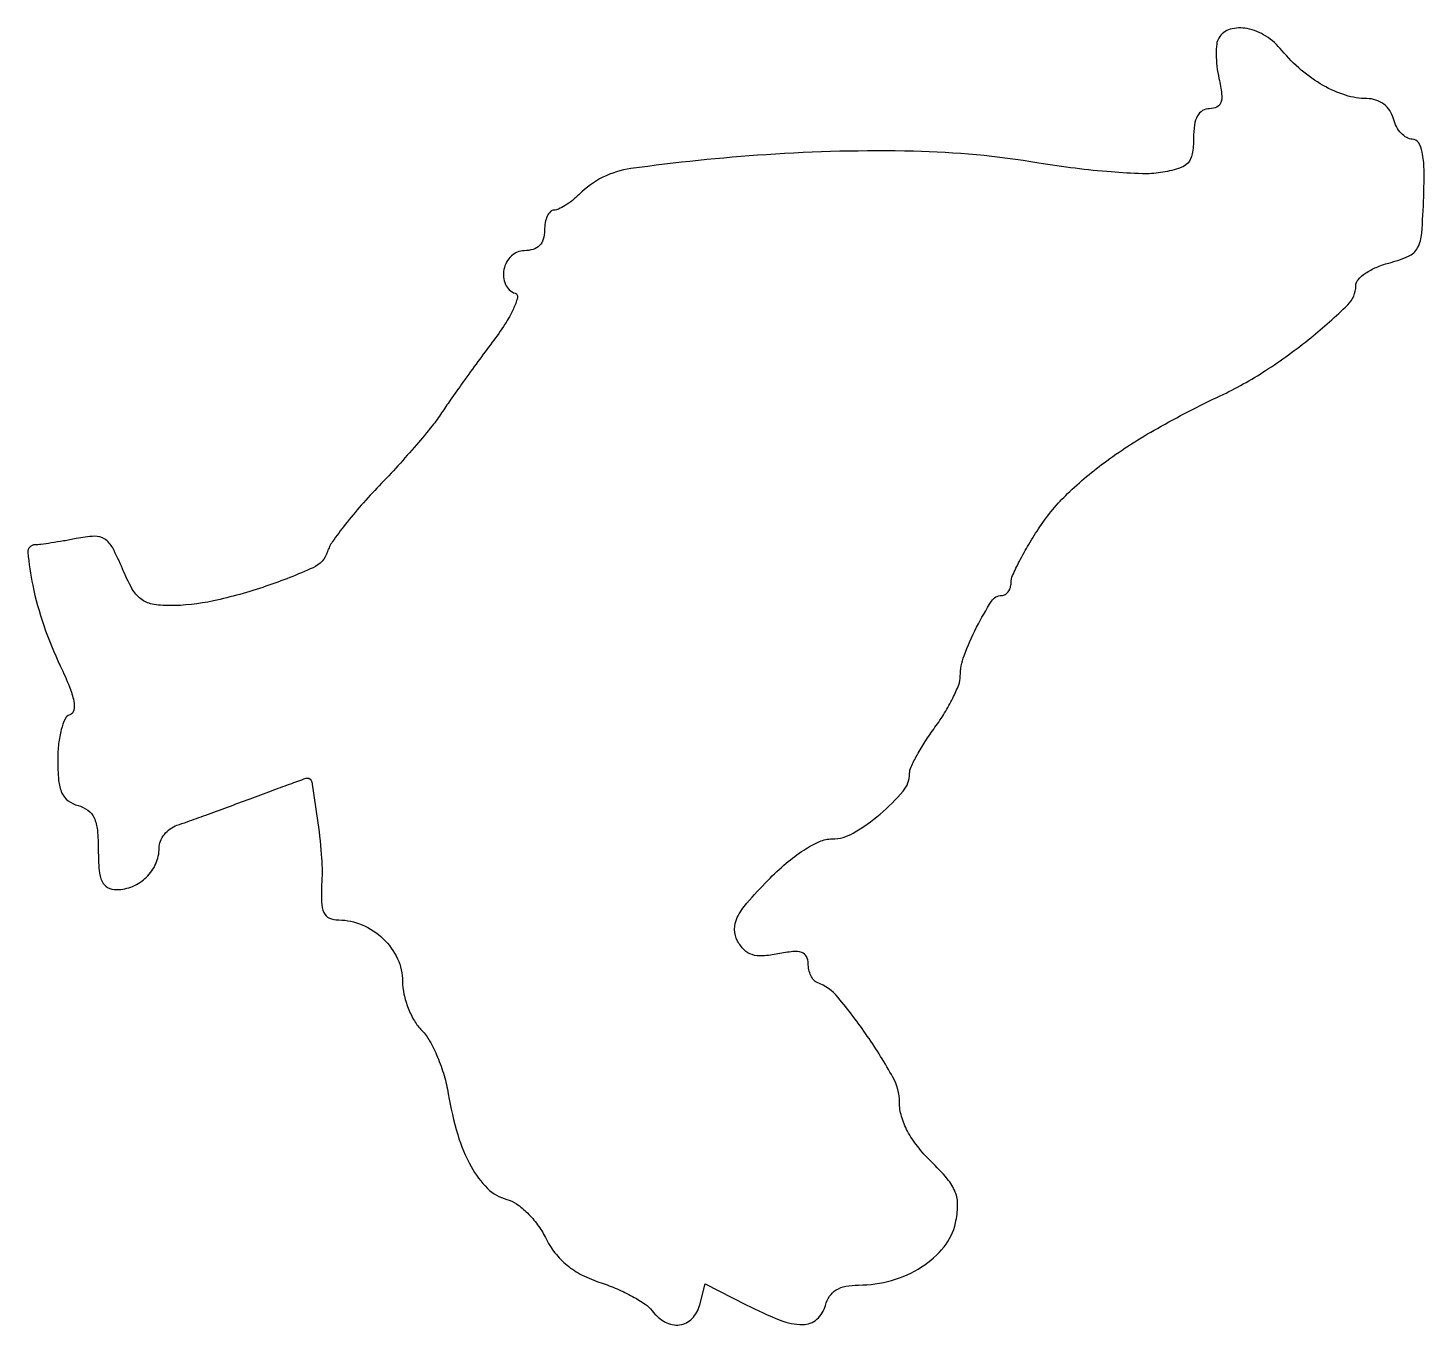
# Model space of a CAD drawing. Extents: x 0 to 138, y 0 to 128.
import ezdxf

# ---------------------------------------------------------------- set-up
doc = ezdxf.new("R2010")
doc.units = 0

msp = doc.modelspace()

# ---------------------------------------------------------------- linework, layer by layer
msp.add_lwpolyline([(117.484921, 126.975601, 0.111478), (117.282504, 126.387593, 0.028659), (117.229765, 125.378037, 0.027727), (117.301793, 124.189902, 0.025059), (117.505359, 122.975601, -0.021647), (117.768774, 121.467455, -0.108245), (117.695485, 120.61754, -0.207814), (117.306397, 120.166202, -0.11286), (116.579455, 120, 0.134558), (115.886231, 119.810002, 0.134578), (115.386797, 119.293118, 0.090057), (115.091482, 118.405102, 0.03537), (115, 117.113499, -0.041549), (114.868805, 115.537434, -0.14993), (114.423181, 114.646399, -0.133156), (113.519211, 114.098797, -0.030061), (111.75, 113.703547, -0.048638), (109.95035, 113.590937, -0.010902), (106.878205, 113.764731, -0.011211), (103.325311, 114.123847, -0.010637), (99.728994, 114.646894, 0.036029), (87.392653, 115.805868, 0.02243), (72.860279, 115.468574, 0.017376), (59.50877, 114.091091, 0.163392), (54.415308, 111.558165, -0.027089), (53.750573, 110.961803, -0.02934), (53.042086, 110.457711, -0.03063), (52.389314, 110.102369, -0.109753), (51.928571, 110, 0.20277), (51.573705, 109.849917, 0.084172), (51.272768, 109.4125, 0.064311), (51.068233, 108.765589, 0.044475), (51, 108, -0.072254), (50.873159, 107.126841, -0.124864), (50.5, 106.5, -0.124864), (49.873159, 106.126841, -0.072254), (49, 106, 0.195698), (47.728659, 105.482586, 0.148074), (46.994118, 104.149953, 0.155766), (47.140241, 102.683267, 0.213325), (48.105515, 101.798162, -0.395787), (48.334078, 101.375072, -0.044759), (47.927356, 100.253513, -0.03448), (47.08912, 98.741781, -0.017671), (45.845712, 96.964828, 0.003151), (44.437717, 95.072114, 0.002763), (42.99001, 93.077168, 0.002777), (41.702657, 91.2612, 0.008304), (40.849938, 90, -0.025437), (39.92774, 88.731909, -0.007271), (38.37147, 86.862242, -0.007299), (36.551193, 84.800654, -0.007688), (34.702174, 82.828908, 0.011957), (32.929972, 80.90644, 0.013881), (31.340581, 78.992708, 0.012948), (30.08931, 77.310085, 0.076389), (29.60191, 76.328908, -0.213121), (28.18657, 74.742664, -0.023338), (23.5325, 72.907212, -0.028974), (18.344445, 71.465521, -0.053329), (13.992273, 71, -0.04686), (12.301003, 71.158856, -0.120089), (11.189144, 71.663858, -0.100596), (10.319098, 72.686582, -0.027159), (9.388388, 74.612883, 0.020762), (8.416626, 76.691593, 0.128571), (7.633416, 77.558786, 0.159059), (6.610018, 77.836546, 0.036753), (4.814414, 77.612883, -0.0056), (3.568874, 77.37825, -0.006208), (2.360449, 77.180034, -0.005789), (1.326103, 77.035763, -0.031763), (0.763709, 77, 0.438613), (0.061254, 76.237003, 0.030604), (0.528347, 73.010493, 0.031663), (1.623024, 69.02822, 0.028323), (3.245684, 65.06034, -0.0144), (4.159817, 62.991317, -0.049058), (4.579453, 61.580938, -0.095799), (4.579578, 60.681463, -0.270891), (4.181019, 60.227006, 0.207564), (3.724477, 59.81756, 0.042126), (3.346924, 58.770953, 0.037944), (3.086372, 57.387518, 0.027583), (3, 55.823047, 0.02162), (3.089075, 53.764038, 0.082443), (3.407284, 52.522916, 0.130332), (4.017708, 51.759819, 0.095568), (5, 51.289749, -0.09425), (5.976311, 50.825673, -0.12897), (6.587576, 50.073791, -0.083692), (6.908845, 48.861651, -0.023027), (7, 46.883369, 0.019283), (7.076664, 44.896219, 0.089466), (7.365879, 43.789357, 0.167321), (7.9206, 43.212232, 0.118961), (8.8, 43, 0.09892), (10.380846, 43.315845, 0.094511), (11.748048, 44.217187, 0.095757), (12.674382, 45.546681, 0.104785), (13, 47.083369, -0.094696), (13.131154, 47.76966, -0.07065), (13.514062, 48.440407, -0.06882), (14.081143, 48.994243, -0.080175), (14.75, 49.339194, 0.006752), (15.748667, 49.680873, 0.001227), (17.590286, 50.343968, 0.001321), (19.742297, 51.131235, 0.001198), (21.961613, 51.955825, -0.000919), (24.067141, 52.739475, -0.001474), (25.866872, 53.399524, -0.000249), (27.461017, 53.977951, -0.087113), (27.586613, 54, -0.36695), (28.042058, 53.613738, -0.00592), (28.59076, 50.035998, -0.014479), (28.990623, 46.460872, -0.033112), (29.034616, 43.75, 0.018561), (29.009255, 41.777228, 0.098796), (29.244686, 40.730383, 0.186413), (29.783068, 40.193468, 0.104235), (30.701025, 40, -0.101593), (33.025685, 39.522736, -0.090448), (35.084366, 38.158045, -0.091981), (36.502445, 36.178213, -0.109968), (37, 33.943296, 0.054716), (37.138933, 32.677523, 0.038662), (37.556431, 31.308162, 0.039128), (38.168573, 30.045562, 0.064024), (38.894233, 29.105767, -0.069267), (39.67271, 28.07551, -0.028023), (40.444714, 26.488458, -0.027071), (41.09599, 24.662335, -0.030945), (41.512481, 22.855767, 0.030895), (42.439203, 18.834213, 0.054332), (43.7563, 15.691096, 0.070332), (45.387842, 13.526107, 0.133807), (47.268189, 12.453167, -0.090398), (48.237191, 12.005474, -0.041448), (49.309307, 11.109829, -0.039255), (50.312192, 9.951321, -0.043613), (51.082644, 8.68868, 0.049531), (52.032589, 7.172449, 0.05737), (53.222013, 5.953856, 0.054129), (54.717386, 4.985331, 0.037402), (56.582644, 4.214632, -0.022761), (58.163718, 3.614873, -0.023114), (59.67541, 2.876605, -0.02366), (60.924942, 2.11423, -0.081939), (61.610243, 1.464632, 0.103635), (62.893535, 0.348958, 0.160162), (64.323555, 0.071739, 0.174412), (65.55306, 0.6986, 0.125191), (66.305458, 2.060071), (66.844179, 4.120142), (70.882251, 2.060071, 0.023182), (74.244511, 0.536795, 0.093107), (76.449542, 0.105051, 0.183158), (77.85937, 0.627083, 0.150647), (78.710251, 2, -0.084163), (79.113541, 2.894159, -0.10738), (79.764053, 3.518932, -0.091346), (80.702218, 3.881832, -0.046761), (81.962993, 4, 0.069581), (85.224258, 4.456053, 0.073083), (88.176385, 5.787815, 0.0802), (90.394342, 7.771704, 0.116722), (91.527802, 10.126581, 0.047906), (91.73684, 11.853425, 0.10153), (91.499802, 13.173741, 0.081348), (90.716491, 14.473581, 0.023003), (89.098968, 16.207499, -0.032384), (87.774095, 17.682184, -0.044445), (86.799819, 19.174576, -0.050495), (86.200877, 20.637368, -0.072055), (86, 22.024044, 0.128207), (85.35803, 24.486542, 0.022951), (82.83066, 28.554377, 0.022843), (79.94288, 32.372753, 0.130454), (77.889023, 33.833333, -0.128994), (77.548636, 34.073927, -0.064133), (77.26115, 34.521615, -0.057186), (77.066071, 35.09394, -0.053615), (77, 35.708333, 0.122174), (76.826897, 36.406183, 0.196801), (76.363366, 36.793352, 0.10372), (75.500332, 36.880412, 0.022812), (74.019696, 36.653939, -0.033005), (72.509286, 36.454307, -0.094055), (71.460909, 36.582992, -0.119911), (70.682682, 37.058391, -0.073216), (70.038613, 37.92785, -0.119411), (69.740856, 39.076223, -0.120275), (70.003022, 40.230176, -0.06363), (70.965143, 41.66748, -0.013359), (73.017806, 43.898911, -0.022849), (74.822641, 45.596189, -0.033808), (76.562836, 46.895674, -0.039494), (78.125399, 47.738945, -0.10436), (79.362525, 48, 0.133818), (81.443584, 48.567123, 0.042172), (84.098014, 50.447777, 0.041157), (86.357081, 52.695888, 0.178243), (87, 54.442084, -0.108681), (87.142712, 55.090893, -0.017168), (87.734375, 56.263331, -0.018361), (88.542821, 57.616913, -0.015129), (89.5, 59, 0.021087), (90.456923, 60.418538, 0.022724), (91.265625, 61.878469, 0.023002), (91.840727, 63.185824, 0.092367), (92, 64.040642, -0.090029), (92.365682, 66.055088, -0.028472), (93.605942, 68.861893, -0.022407), (95.082168, 71.453301, -0.257521), (96.073242, 72, 0.133683), (96.426996, 72.096303, 0.10009), (96.729022, 72.367188, 0.087079), (96.933025, 72.772336, 0.072456), (97.004281, 73.25, -0.104564), (97.158838, 73.968798, -0.013664), (97.83983, 75.387619, -0.015407), (98.757156, 77.044515, -0.012335), (99.84269, 78.771682, -0.055199), (102.583403, 82.051635, -0.034053), (106.444748, 85.280043, -0.028738), (111.433485, 88.483441, -0.01779), (117.620845, 91.68723, 0.033102), (122.104998, 94.185986, 0.026849), (126.559829, 97.422148, 0.022017), (130.196037, 100.649913, 0.20292), (131, 102.549331, -0.18547), (131.228292, 103.143604, -0.058837), (131.954688, 103.780334, -0.049541), (133.006011, 104.359017, -0.037804), (134.25, 104.783172, 0.040073), (136.194935, 105.456174, 0.169556), (137.084386, 106.283377, 0.102893), (137.498528, 107.720014, 0.010267), (137.69651, 111.311764, 0.011895), (137.725791, 114.036925, 0.045939), (137.548907, 115.717627, 0.092105), (137.169732, 116.665958, 0.257138), (136.563142, 117, -0.133553), (136.015653, 117.148893, -0.073253), (135.47028, 117.5875, -0.064455), (135.009319, 118.235235, -0.058565), (134.710251, 119, 0.081613), (134.349458, 119.810868, 0.084995), (133.752118, 120.450666, 0.084301), (132.971383, 120.859031, 0.07859), (132.080051, 121, -0.077665), (129.998001, 121.325369, -0.051639), (127.780787, 122.297553, -0.047623), (125.622572, 123.811065, -0.043361), (123.714514, 125.75, 0.077559), (122.123077, 127.160745, 0.094333), (120.277805, 127.902839, 0.119174), (118.613527, 127.831279, 0.186369)], format="xyb", close=True)

doc.saveas('drawing.dxf')
